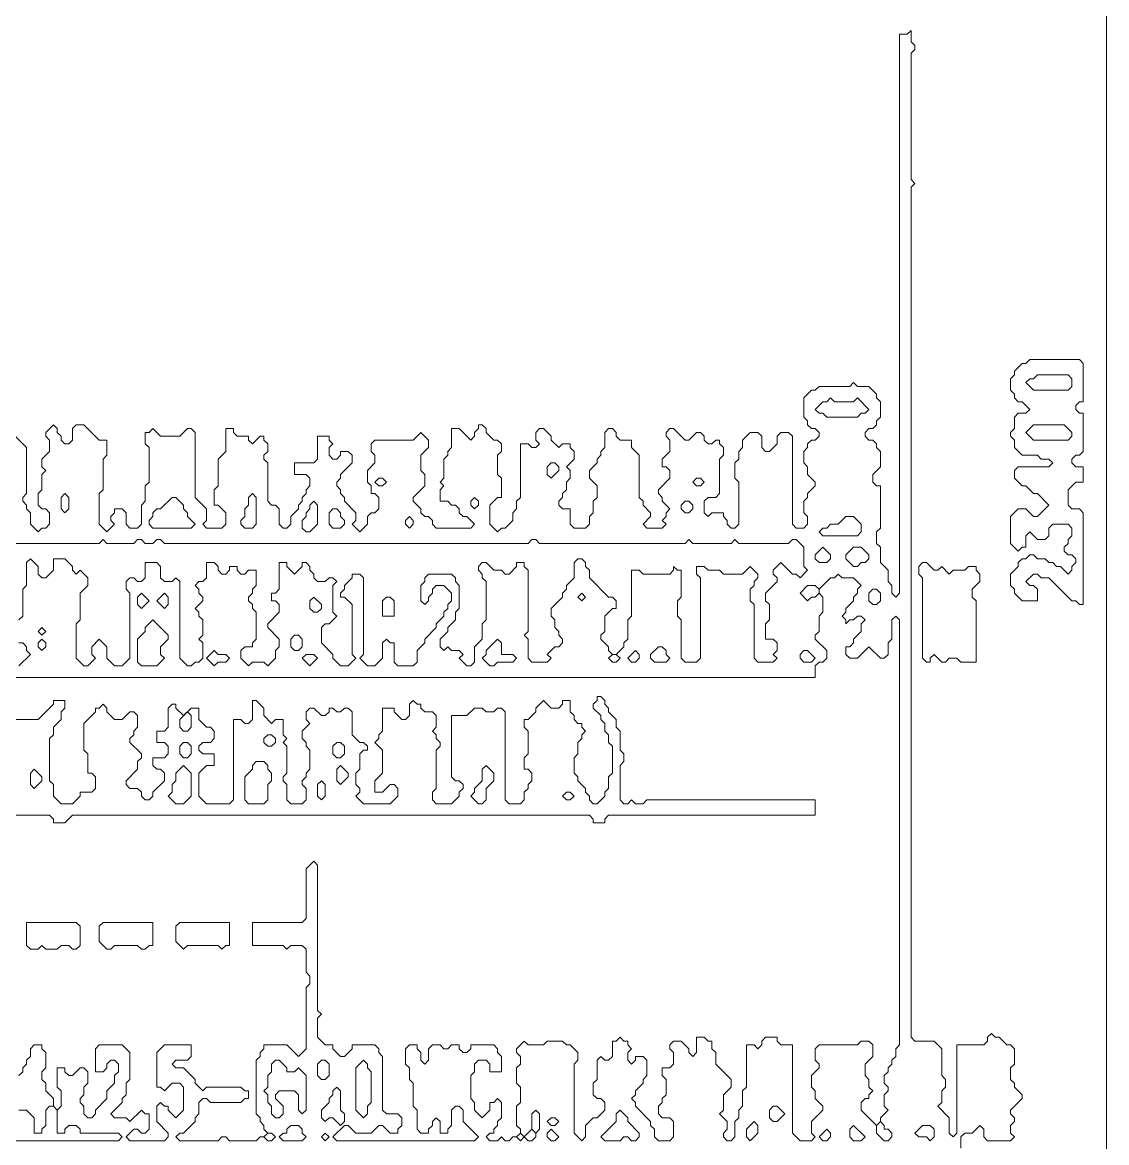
# Model space of a CAD drawing. Header units: millimetres. Extents: x 4 to 412, y 4 to 290.
# Drawn here: x 327.87 to 352.67, y 150.58 to 176.21 of the extents above; entities that cross this region are included whole.
import ezdxf

# ---------------------------------------------------------------- set-up
doc = ezdxf.new("R2010")
doc.units = ezdxf.units.MM
for name, color, linetype, lineweight in [('TRACE_CURVE', 6, 'Continuous', 0), ('TRACE_STRAIGHT', 5, 'Continuous', 0), ('TRACE_TEXT_SYMBOL', 6, 'Continuous', 0)]:
    doc.layers.add(name, color=color, linetype=linetype, lineweight=lineweight)

msp = doc.modelspace()

# ---------------------------------------------------------------- linework, layer by layer
at = {"layer": 'TRACE_CURVE', "color": 6}
for points in [[(348.195, 176.024), (348.108, 175.937), (347.933, 175.937), (347.933, 163.151), (347.845, 163.063), (347.758, 163.151), (347.758, 163.326), (347.67, 163.414), (347.67, 163.676), (347.495, 163.852), (347.495, 164.202), (347.407, 164.289), (347.407, 164.552), (347.495, 164.64), (347.495, 165.603), (347.407, 165.603), (347.32, 165.691), (347.32, 165.866), (347.495, 166.041), (347.495, 166.391), (347.407, 166.479), (347.407, 166.566), (347.32, 166.654), (347.232, 166.654), (347.145, 166.742), (347.145, 166.829), (347.232, 166.917), (347.32, 166.917), (347.407, 167.004), (347.407, 167.092), (347.495, 167.179), (347.495, 167.53), (347.407, 167.617), (347.407, 167.705), (347.232, 167.88), (346.969, 167.88), (346.882, 167.968), (346.794, 167.88), (346.094, 167.88), (346.006, 167.792), (345.919, 167.792), (345.743, 167.617), (345.743, 167.179), (345.831, 167.092), (345.831, 167.004), (345.919, 166.917), (346.006, 166.917), (346.094, 166.829), (346.094, 166.742), (346.006, 166.654), (345.919, 166.654), (345.831, 166.566), (345.831, 166.479), (345.743, 166.391), (345.743, 166.128), (345.831, 166.041), (345.831, 165.866), (346.006, 165.691), (346.006, 165.603), (345.831, 165.428), (345.831, 165.34), (345.743, 165.253), (345.743, 164.99), (345.831, 164.902)], [(350.122, 152.992), (350.035, 153.08), (349.947, 152.992), (349.947, 152.905), (349.859, 152.817), (349.246, 152.817), (349.246, 150.803), (349.159, 150.715), (349.071, 150.803), (349.071, 151.153), (348.809, 151.416), (348.896, 151.504), (348.896, 151.766), (348.984, 151.854), (348.984, 152.029), (348.896, 152.117), (348.896, 152.73), (348.721, 152.905), (348.283, 152.905), (348.195, 152.992), (348.195, 172.434), (348.283, 172.521), (348.195, 172.609), (348.195, 175.499), (348.283, 175.587), (348.283, 175.674), (348.195, 175.762), (348.195, 176.024)], [(329.63, 165.428), (329.717, 165.515), (329.717, 166.216), (329.805, 166.304), (329.805, 166.654), (329.63, 166.654), (329.279, 167.004), (329.104, 167.004), (329.017, 166.917), (329.017, 166.654), (328.929, 166.566), (328.842, 166.566), (328.754, 166.654), (328.754, 166.742), (328.666, 166.829), (328.666, 166.917), (328.579, 167.004), (328.404, 166.829), (328.404, 166.742), (328.491, 166.654), (328.491, 166.391), (328.316, 166.216), (328.316, 166.041), (328.404, 165.953), (328.316, 165.866), (328.316, 165.515), (328.229, 165.428), (328.229, 165.165), (328.316, 165.078), (328.404, 165.078), (328.491, 164.99), (328.491, 164.727), (328.404, 164.64), (328.316, 164.64), (328.229, 164.552), (328.053, 164.727), (328.053, 164.99), (327.966, 165.078), (327.966, 165.165), (327.878, 165.253), (327.878, 165.34), (327.966, 165.428), (327.966, 166.479), (327.703, 166.742)], [(333.921, 164.64), (333.833, 164.64), (333.746, 164.727), (333.746, 165.078), (333.658, 165.165), (333.571, 165.165), (333.483, 165.253), (333.483, 166.128), (333.395, 166.216), (333.395, 166.304), (333.483, 166.391), (333.483, 166.566), (333.395, 166.654), (333.395, 166.742), (333.308, 166.742), (333.133, 166.566), (333.045, 166.654), (333.045, 166.742), (332.782, 166.742), (332.695, 166.829), (332.695, 166.917), (332.52, 166.917), (332.52, 166.391), (332.345, 166.216), (332.345, 165.603), (332.257, 165.515), (332.257, 165.165), (332.345, 165.165), (332.52, 164.99), (332.52, 164.727), (332.432, 164.64), (332.082, 164.64), (331.994, 164.727), (332.082, 164.815), (332.082, 165.078), (331.819, 165.34), (331.819, 166.829), (331.732, 166.917), (331.644, 166.917), (331.469, 166.742), (331.031, 166.742), (330.856, 166.917), (330.768, 166.829), (330.681, 166.829), (330.681, 166.566), (330.768, 166.479), (330.768, 165.691), (330.681, 165.603), (330.681, 165.253), (330.593, 165.165), (330.593, 164.727), (330.505, 164.64), (330.33, 164.64), (330.243, 164.727), (330.243, 164.99), (330.155, 165.078), (329.98, 165.078), (329.98, 164.99), (329.892, 164.902), (329.892, 164.815), (329.98, 164.727), (329.805, 164.552), (329.63, 164.727), (329.63, 165.428)], [(337.074, 165.866), (336.986, 165.953), (336.986, 166.304), (337.161, 166.479), (337.161, 166.654), (336.986, 166.829), (336.811, 166.654), (335.935, 166.654), (335.848, 166.566), (335.848, 166.391), (335.935, 166.304), (335.935, 166.128), (335.76, 165.953), (335.76, 165.691), (335.848, 165.603), (335.848, 165.428), (335.935, 165.428), (336.023, 165.34), (336.023, 165.078), (335.935, 164.99), (335.848, 164.99), (335.76, 164.902), (335.76, 164.727), (335.585, 164.552), (335.41, 164.727), (335.497, 164.815), (335.497, 164.99), (335.234, 165.253), (335.234, 165.34), (335.147, 165.428), (335.147, 165.515), (335.059, 165.603), (335.059, 165.691), (335.147, 165.778), (335.147, 165.866), (335.41, 166.128), (335.41, 166.304), (335.322, 166.391), (335.147, 166.391), (335.147, 166.304), (335.059, 166.216), (334.972, 166.216), (334.884, 166.304), (334.884, 166.479), (334.972, 166.566), (334.884, 166.654), (334.884, 166.742), (334.621, 166.742), (334.621, 166.216), (334.534, 166.128), (334.096, 166.128), (334.096, 165.866), (334.359, 165.866), (334.446, 165.778), (334.446, 165.603), (334.359, 165.515), (334.359, 165.428), (334.271, 165.34), (334.271, 165.253), (334.184, 165.165), (334.184, 165.078), (334.008, 164.902), (334.008, 164.727), (333.921, 164.64)], [(339.613, 166.654), (339.701, 166.566), (339.613, 166.479), (339.526, 166.479), (339.438, 166.566), (339.263, 166.566), (339.263, 165.34), (339.175, 165.253), (339.175, 165.078), (339.088, 164.99), (339.088, 164.815), (338.913, 164.64), (338.825, 164.64), (338.737, 164.552), (338.562, 164.727), (338.562, 165.165), (338.737, 165.34), (338.825, 165.34), (338.825, 165.778), (338.737, 165.866), (338.737, 166.304), (338.825, 166.391), (338.825, 166.566), (338.737, 166.654), (338.65, 166.654), (338.475, 166.829), (338.475, 166.917), (338.387, 167.004), (338.3, 167.004), (338.3, 166.917), (338.212, 166.829), (338.212, 166.742), (338.124, 166.654), (337.862, 166.917), (337.687, 166.917), (337.687, 166.479), (337.599, 166.391), (337.599, 166.304), (337.511, 166.216), (337.511, 165.778), (337.424, 165.691), (337.511, 165.603), (337.424, 165.515), (337.424, 165.253), (337.599, 165.253), (337.687, 165.165), (337.774, 165.165), (337.862, 165.078), (337.862, 164.99), (337.949, 164.902), (338.037, 164.902), (338.212, 164.727), (338.124, 164.64), (337.336, 164.64), (337.249, 164.727), (337.249, 164.815), (337.161, 164.902), (337.074, 164.902), (336.986, 164.99), (336.986, 165.078), (336.811, 165.253), (336.811, 165.34), (337.074, 165.603), (337.074, 165.866)], [(342.416, 165.428), (342.503, 165.34), (342.503, 165.253), (342.678, 165.078), (342.591, 164.99), (342.591, 164.902), (342.503, 164.815), (342.591, 164.727), (342.503, 164.64), (342.153, 164.64), (342.065, 164.727), (342.24, 164.902), (342.24, 164.99), (342.065, 165.165), (342.065, 165.253), (341.978, 165.34), (341.978, 166.304), (341.803, 166.479), (341.803, 166.654), (341.54, 166.654), (341.452, 166.742), (341.452, 166.829), (341.365, 166.917), (341.277, 166.917), (341.19, 166.829), (341.19, 166.479), (341.102, 166.391), (341.102, 166.304), (341.014, 166.216), (341.014, 166.128), (340.839, 165.953), (340.839, 165.778), (341.014, 165.603), (341.014, 165.34), (340.927, 165.253), (340.927, 164.99), (340.839, 164.902), (340.839, 164.727), (340.752, 164.64), (340.489, 164.64), (340.401, 164.727), (340.401, 165.078), (340.226, 165.078), (340.139, 165.165), (340.139, 165.253), (340.226, 165.34), (340.226, 165.428), (340.314, 165.515), (340.314, 165.691), (340.401, 165.778), (340.401, 165.953), (340.314, 166.041), (340.489, 166.216), (340.489, 166.391), (340.401, 166.479), (340.401, 166.566), (340.226, 166.566), (340.139, 166.479), (339.964, 166.654), (339.964, 166.742), (339.788, 166.917), (339.701, 166.917), (339.613, 166.829), (339.613, 166.654)], [(345.831, 164.902), (345.831, 164.727), (345.743, 164.64), (345.568, 164.64), (345.481, 164.727), (345.481, 166.742), (345.393, 166.829), (345.218, 166.829), (345.13, 166.742), (345.13, 166.566), (344.955, 166.391), (344.868, 166.391), (344.78, 166.479), (344.78, 166.742), (344.693, 166.829), (344.517, 166.829), (344.342, 166.654), (344.342, 166.479), (344.255, 166.391), (344.255, 166.216), (344.167, 166.128), (344.167, 165.778), (344.255, 165.691), (344.255, 164.727), (344.167, 164.64), (344.079, 164.64), (343.992, 164.727), (343.992, 164.815), (343.904, 164.902), (343.904, 164.99), (343.642, 164.99), (343.554, 164.902), (343.466, 164.99), (343.466, 165.253), (343.554, 165.34), (343.729, 165.34), (343.817, 165.428), (343.817, 166.216), (343.904, 166.304), (343.904, 166.479), (343.817, 166.566), (343.817, 166.654), (343.729, 166.654), (343.642, 166.566), (343.554, 166.566), (343.466, 166.654), (343.466, 166.742), (343.379, 166.829), (343.291, 166.829), (343.116, 166.654), (343.029, 166.654), (342.766, 166.917), (342.678, 166.917), (342.591, 166.829), (342.591, 166.742), (342.678, 166.654), (342.678, 166.391), (342.503, 166.216), (342.503, 166.041), (342.591, 166.041), (342.678, 165.953), (342.678, 165.778), (342.416, 165.515), (342.416, 165.428)], [(321.573, 164.289), (329.63, 164.289), (329.717, 164.377), (329.805, 164.289), (330.418, 164.289), (330.505, 164.377), (330.593, 164.377), (330.681, 164.289), (330.856, 164.289), (330.943, 164.377), (331.031, 164.377), (331.118, 164.289), (339.438, 164.289), (339.526, 164.377), (339.613, 164.377), (339.701, 164.289), (343.029, 164.289), (343.116, 164.377), (343.204, 164.289), (344.079, 164.289), (344.167, 164.377), (344.255, 164.289), (345.393, 164.289), (345.481, 164.377), (345.568, 164.377), (345.743, 164.202), (345.743, 163.764), (345.831, 163.676), (345.656, 163.501), (345.568, 163.589), (345.481, 163.589), (345.218, 163.852), (345.043, 163.676), (345.043, 163.589), (345.13, 163.501), (345.13, 163.414), (344.868, 163.151), (344.868, 162.976), (344.955, 162.888), (344.955, 162.538), (344.868, 162.45), (344.868, 162.1), (345.043, 162.1), (345.13, 162.012), (345.13, 161.837), (345.043, 161.75), (345.13, 161.662), (345.043, 161.575), (344.693, 161.575), (344.605, 161.662), (344.605, 162.888), (344.517, 162.976), (344.517, 163.239), (344.605, 163.326), (344.605, 163.414), (344.693, 163.501), (344.693, 163.589), (344.517, 163.764), (344.342, 163.589), (343.904, 163.589), (343.817, 163.676)], [(331.381, 163.501), (331.294, 163.414), (331.118, 163.414), (331.031, 163.501), (331.031, 163.764), (330.943, 163.852), (330.681, 163.852), (330.681, 163.501), (330.593, 163.414), (330.505, 163.414), (330.418, 163.501), (330.33, 163.501), (330.243, 163.414), (330.243, 163.239), (330.33, 163.151), (330.33, 161.662), (330.155, 161.487), (329.98, 161.487), (329.805, 161.662), (329.805, 161.925), (329.63, 162.1), (329.455, 161.925), (329.455, 161.75), (329.542, 161.662), (329.367, 161.487), (329.279, 161.487), (329.104, 161.662), (329.104, 162.45), (329.192, 162.538), (329.192, 163.151), (329.367, 163.326), (329.367, 163.501), (329.192, 163.676), (329.104, 163.589), (329.017, 163.676), (329.017, 163.764), (328.842, 163.939), (328.579, 163.939), (328.579, 163.676), (328.404, 163.501), (328.316, 163.501), (328.229, 163.589), (328.229, 163.764), (328.053, 163.939), (327.966, 163.852), (327.966, 163.326), (327.878, 163.239), (327.878, 162.626), (327.791, 162.538)], [(333.658, 162.976), (333.746, 162.888), (333.746, 162.713), (333.483, 162.45), (333.483, 162.363), (333.746, 162.1), (333.746, 161.925), (333.658, 161.837), (333.658, 161.662), (333.483, 161.487), (333.395, 161.575), (333.133, 161.575), (333.045, 161.487), (332.87, 161.662), (332.87, 161.837), (332.958, 161.925), (333.133, 161.925), (333.133, 162.012), (333.22, 162.1), (333.22, 162.713), (333.133, 162.801), (333.133, 162.888), (333.045, 162.976), (333.045, 163.063), (333.133, 163.151), (333.133, 163.239), (333.22, 163.326), (333.22, 163.676), (333.045, 163.676), (332.958, 163.589), (332.87, 163.589), (332.782, 163.676), (332.782, 163.764), (332.607, 163.764), (332.607, 163.676), (332.52, 163.589), (332.432, 163.589), (332.345, 163.676), (332.345, 163.764), (332.257, 163.852), (332.082, 163.852), (332.082, 163.501), (331.994, 163.414), (331.907, 163.414), (331.819, 163.326), (331.907, 163.239), (331.907, 163.151), (331.994, 163.063), (331.994, 162.976), (331.819, 162.801), (331.907, 162.713), (331.907, 162.626), (331.994, 162.538), (331.994, 162.188), (331.907, 162.1), (331.994, 162.012), (331.994, 161.662), (331.907, 161.575), (331.819, 161.575), (331.732, 161.487), (331.644, 161.487), (331.469, 161.662), (331.469, 163.414), (331.381, 163.501)], [(337.511, 162.713), (337.511, 162.626), (337.336, 162.45), (337.336, 162.363), (337.074, 162.1), (337.074, 162.012), (336.898, 161.837), (336.898, 161.575), (336.811, 161.487), (336.461, 161.487), (336.373, 161.575), (336.373, 162.012), (336.285, 162.012), (336.198, 162.1), (336.11, 162.012), (336.11, 161.662), (335.935, 161.487), (335.76, 161.487), (335.585, 161.662), (335.672, 161.75), (335.672, 163.501), (335.585, 163.589), (335.41, 163.589), (335.41, 163.501), (335.234, 163.326), (335.234, 163.239), (335.147, 163.151), (335.147, 163.063), (335.234, 163.063), (335.41, 162.888), (335.41, 161.75), (335.497, 161.662), (335.322, 161.487), (335.147, 161.487), (334.972, 161.662), (334.972, 161.75), (334.709, 162.012), (334.709, 162.363), (334.797, 162.45), (334.884, 162.45), (335.059, 162.626), (334.972, 162.713), (334.972, 163.326), (335.059, 163.414), (334.972, 163.501), (334.884, 163.501), (334.797, 163.414), (334.621, 163.414), (334.534, 163.501), (334.534, 163.589), (334.446, 163.676), (334.446, 163.764), (334.359, 163.852), (334.271, 163.852), (334.271, 163.764), (334.096, 163.589), (333.921, 163.764), (333.921, 163.852), (333.746, 163.852), (333.746, 163.239), (333.658, 163.151), (333.571, 163.151), (333.571, 162.976), (333.658, 162.976)], [(339.964, 161.662), (339.876, 161.575), (339.526, 161.575), (339.438, 161.662), (339.438, 162.1), (339.35, 162.188), (339.438, 162.275), (339.438, 163.676), (339.35, 163.764), (339.35, 163.852), (339.175, 163.852), (339.175, 163.764), (339, 163.589), (338.913, 163.589), (338.825, 163.676), (338.65, 163.676), (338.475, 163.852), (338.387, 163.852), (338.3, 163.764), (338.3, 163.676), (338.387, 163.589), (338.387, 163.501), (338.475, 163.414), (338.475, 162.538), (338.387, 162.45), (338.387, 162.1), (338.212, 161.925), (338.212, 161.575), (338.124, 161.487), (338.037, 161.487), (337.862, 161.662), (337.949, 161.75), (337.862, 161.837), (337.687, 161.837), (337.599, 161.925), (337.511, 161.837), (337.424, 161.925), (337.424, 162.1), (337.599, 162.275), (337.599, 162.363), (337.774, 162.538), (337.774, 162.713), (337.862, 162.801), (337.862, 163.326), (337.774, 163.414), (337.774, 163.501), (337.687, 163.589), (337.161, 163.589), (337.074, 163.501), (337.074, 163.414), (336.986, 163.326), (336.986, 162.976), (337.074, 162.888), (337.161, 162.976), (337.161, 163.063), (337.249, 163.151), (337.249, 163.239), (337.336, 163.326), (337.511, 163.326), (337.687, 163.151), (337.687, 162.976), (337.599, 162.888), (337.599, 162.801), (337.511, 162.713)], [(343.817, 163.676), (343.554, 163.676), (343.466, 163.764), (343.291, 163.764), (343.291, 163.589), (343.379, 163.501), (343.379, 161.662), (343.291, 161.575), (343.029, 161.575), (342.941, 161.662), (342.941, 162.538), (342.853, 162.626), (342.853, 162.976), (342.941, 163.063), (342.941, 163.676), (342.853, 163.676), (342.766, 163.764), (342.766, 163.676), (342.678, 163.589), (342.065, 163.589), (341.978, 163.676), (341.803, 163.676), (341.803, 162.626), (341.715, 162.538), (341.715, 162.1), (341.627, 162.012), (341.627, 161.925), (341.452, 161.75), (341.365, 161.75), (341.277, 161.837), (341.277, 161.925), (341.102, 162.1), (341.102, 162.188), (341.19, 162.275), (341.19, 162.626), (341.365, 162.801), (341.452, 162.801), (341.452, 162.976), (341.365, 163.063), (341.277, 163.063), (340.839, 163.501), (340.839, 163.676), (340.752, 163.764), (340.752, 163.852), (340.664, 163.939), (340.577, 163.939), (340.489, 163.852), (340.489, 163.501), (340.314, 163.326), (340.314, 163.239), (340.226, 163.151), (340.226, 163.063), (339.964, 162.801), (339.964, 162.626), (340.051, 162.538), (340.051, 162.363), (340.139, 162.275), (340.139, 162.188), (340.226, 162.1), (340.226, 162.012), (340.139, 161.925), (340.051, 161.925), (339.876, 161.75), (339.964, 161.662)], [(315.968, 161.224), (346.006, 161.224), (346.006, 161.487), (346.094, 161.575), (346.181, 161.575), (346.269, 161.662), (346.269, 161.837), (346.006, 162.1), (346.006, 162.188), (346.094, 162.275), (346.094, 162.626), (346.181, 162.713), (346.181, 163.063), (346.094, 163.151), (346.094, 163.239), (346.356, 163.501), (346.444, 163.501), (346.532, 163.589), (346.619, 163.501), (346.882, 163.501), (347.057, 163.326), (346.969, 163.239), (346.969, 163.151), (346.882, 163.063), (346.882, 162.976), (346.707, 162.801), (346.707, 162.713), (346.619, 162.626), (346.707, 162.538), (346.707, 162.45), (346.794, 162.538)], [(346.794, 162.538), (346.882, 162.538), (346.969, 162.626), (347.057, 162.626), (347.145, 162.538), (347.057, 162.45), (347.057, 162.275), (346.882, 162.1), (346.882, 162.012), (346.794, 161.925), (346.707, 161.925), (346.707, 161.75), (346.794, 161.662), (346.969, 161.662), (347.232, 161.925), (347.495, 161.662), (347.582, 161.662), (347.67, 161.75), (347.67, 162.012), (347.758, 162.1), (347.758, 162.538), (347.845, 162.626), (347.933, 162.538), (347.933, 152.817), (347.845, 152.73), (347.845, 152.554), (347.758, 152.467), (347.758, 152.379), (347.67, 152.292), (347.67, 152.204), (347.582, 152.117), (347.582, 151.941), (347.67, 151.854), (347.67, 151.766), (347.582, 151.679), (347.582, 151.416), (347.67, 151.328), (347.495, 151.153), (347.495, 151.066), (347.407, 150.978), (347.057, 151.328), (347.057, 151.504), (347.145, 151.591), (347.232, 151.591), (347.232, 151.679), (347.32, 151.766), (347.232, 151.854), (347.232, 152.029), (347.145, 152.117), (347.145, 152.379), (347.32, 152.554), (347.32, 152.817), (347.232, 152.905), (347.057, 152.905), (346.969, 152.817), (346.094, 152.817), (346.006, 152.73), (346.006, 152.467), (346.094, 152.379), (346.094, 152.292), (345.919, 152.117), (345.919, 151.854), (346.006, 151.766), (346.006, 151.591)], [(327.791, 162.012), (327.878, 162.012), (327.966, 161.925), (327.966, 161.837), (328.053, 161.75), (327.791, 161.487)], [(336.636, 152.73), (336.636, 152.379), (336.723, 152.292), (336.723, 152.029), (336.811, 151.941), (336.811, 151.416), (336.898, 151.328), (336.898, 150.891), (336.986, 150.803), (337.161, 150.803), (337.161, 150.891), (337.249, 150.978), (337.249, 151.066), (337.336, 151.153), (337.424, 151.066), (337.424, 150.803), (337.599, 150.803), (337.599, 150.891), (337.687, 150.978), (337.687, 151.328), (337.774, 151.416), (337.862, 151.416), (337.949, 151.328), (337.949, 151.066), (338.3, 150.715), (338.212, 150.628), (335.059, 150.628), (334.972, 150.715), (335.234, 150.978), (335.322, 150.978), (335.497, 150.803), (335.848, 150.803), (336.023, 150.978), (336.11, 150.978), (336.285, 150.803), (336.461, 150.803), (336.461, 150.891), (336.548, 150.978), (336.548, 151.153), (336.461, 151.241), (336.198, 151.241), (336.11, 151.328), (336.11, 152.554), (336.023, 152.642), (336.023, 152.73), (335.935, 152.817), (335.41, 152.817), (335.41, 152.73), (335.234, 152.554), (335.147, 152.554), (334.972, 152.73), (334.972, 152.817), (334.797, 152.817), (334.621, 152.992), (334.621, 153.43), (334.709, 153.518), (334.621, 153.605), (334.621, 156.933), (334.534, 157.021), (334.359, 156.846), (334.359, 155.707), (334.271, 155.62), (333.133, 155.62), (333.133, 155.094)], [(333.133, 155.094), (333.833, 155.094), (333.921, 155.007), (334.008, 155.094), (334.271, 155.094), (334.359, 155.007), (334.359, 154.481), (334.446, 154.394), (334.446, 154.218), (334.359, 154.131), (334.359, 152.73), (334.184, 152.554), (333.921, 152.817), (333.395, 152.817), (333.395, 152.73), (333.308, 152.642), (333.308, 152.554), (333.22, 152.467), (333.22, 151.241), (333.308, 151.153), (333.308, 151.066), (333.395, 150.978), (333.395, 150.891), (333.483, 150.803), (333.395, 150.715), (333.308, 150.715), (333.22, 150.628), (332.607, 150.628), (332.52, 150.715), (332.432, 150.715), (332.345, 150.628), (331.469, 150.628), (331.381, 150.715), (331.469, 150.803), (331.556, 150.803), (331.819, 151.066), (331.819, 151.153), (331.907, 151.241), (331.907, 151.504), (331.994, 151.591), (332.082, 151.591), (332.169, 151.504), (332.87, 151.504), (332.958, 151.591), (333.045, 151.591), (333.045, 151.766), (332.958, 151.766), (332.87, 151.854), (332.082, 151.854), (331.994, 151.766), (331.819, 151.941), (331.819, 152.029), (331.556, 152.292), (331.381, 152.292), (331.294, 152.379), (331.381, 152.467), (331.644, 152.467), (331.732, 152.554), (331.732, 152.817), (331.118, 152.817), (330.943, 152.642), (330.943, 151.854), (331.031, 151.854), (331.118, 151.766)], [(342.503, 151.153), (342.678, 151.153), (342.766, 151.066), (342.766, 150.715), (342.678, 150.628), (342.416, 150.628), (342.328, 150.715), (342.328, 150.891), (342.24, 150.978), (342.24, 151.066), (341.89, 151.416), (341.89, 151.504), (341.803, 151.591), (341.89, 151.679), (341.89, 151.766), (342.065, 151.941), (342.065, 152.029), (342.153, 152.117), (342.153, 152.467), (342.065, 152.554), (341.89, 152.554), (341.89, 152.467), (341.803, 152.379), (341.715, 152.467), (341.715, 152.642), (341.803, 152.73), (341.715, 152.817), (341.715, 152.905), (341.627, 152.905), (341.54, 152.992), (341.452, 152.905), (341.365, 152.905), (341.365, 152.554), (341.277, 152.467), (341.19, 152.467), (341.102, 152.554), (341.014, 152.467), (341.014, 152.029), (340.927, 151.941), (340.927, 151.679), (341.014, 151.591), (341.102, 151.591), (341.19, 151.504), (341.19, 151.328), (341.014, 151.153), (340.927, 151.153), (340.752, 150.978), (340.752, 150.715), (340.664, 150.628), (340.489, 150.803), (340.489, 152.379), (340.577, 152.467), (340.577, 152.642), (340.401, 152.817), (340.314, 152.817), (340.226, 152.905), (339.876, 152.905), (339.788, 152.817), (339.438, 152.817), (339.35, 152.905), (339.175, 152.73), (339.175, 152.642), (339.263, 152.554), (339.263, 152.379)], [(346.006, 151.591), (346.181, 151.416), (346.181, 151.328), (345.919, 151.066), (345.919, 150.803), (346.006, 150.715), (345.919, 150.628), (345.656, 150.628), (345.481, 150.803), (345.481, 152.817), (345.218, 152.817), (345.13, 152.905), (345.13, 152.992), (344.868, 152.992), (344.78, 152.905), (344.78, 152.817), (344.693, 152.73), (344.605, 152.817), (344.43, 152.817), (344.43, 151.854), (344.342, 151.766), (344.342, 151.416), (344.255, 151.328), (344.255, 151.153), (344.167, 151.066), (344.167, 150.715), (344.079, 150.628), (343.992, 150.628), (343.904, 150.715), (343.904, 150.803), (343.992, 150.891), (343.992, 151.066), (343.817, 151.241), (343.904, 151.328), (343.904, 151.679), (344.079, 151.854), (344.079, 152.029), (343.729, 152.379), (343.729, 152.642), (343.642, 152.73), (343.642, 152.905), (343.554, 152.905), (343.466, 152.992), (343.291, 152.992), (343.291, 152.642), (343.204, 152.554), (343.116, 152.642), (343.116, 152.73), (342.941, 152.905), (342.766, 152.905), (342.678, 152.817), (342.678, 152.73), (342.766, 152.642), (342.766, 152.379), (342.678, 152.292), (342.503, 152.292), (342.503, 152.117), (342.591, 152.029), (342.591, 151.679), (342.503, 151.591), (342.503, 151.504), (342.416, 151.416), (342.416, 151.241), (342.503, 151.153)], [(349.334, 150.453), (349.334, 150.715), (349.422, 150.803), (349.597, 150.803), (349.772, 150.978), (349.859, 150.891), (349.859, 150.715), (349.947, 150.628), (350.472, 150.628), (350.56, 150.715), (350.472, 150.803), (350.472, 150.978), (350.56, 151.066), (350.56, 151.153), (350.472, 151.241), (350.472, 151.328), (350.735, 151.591), (350.735, 151.679), (350.56, 151.854), (350.56, 151.941), (350.472, 152.029), (350.472, 152.292), (350.56, 152.379), (350.56, 152.73), (350.472, 152.817), (350.385, 152.817), (350.21, 152.992), (350.122, 152.992)], [(329.192, 152.292), (329.017, 152.117), (328.929, 152.117), (328.842, 152.204), (328.842, 152.292), (328.666, 152.292), (328.666, 151.854), (328.754, 151.766), (328.754, 151.416), (328.666, 151.328), (328.579, 151.416), (328.579, 151.591), (328.404, 151.766), (328.404, 151.941), (328.316, 152.029), (328.316, 152.204), (328.404, 152.292), (328.404, 152.642), (328.316, 152.73), (328.316, 152.817), (328.141, 152.817), (328.053, 152.73), (328.053, 152.554), (327.966, 152.467), (327.966, 152.379), (327.878, 152.292), (327.878, 152.204), (327.791, 152.117)], [(331.118, 151.766), (331.294, 151.941), (331.469, 151.941), (331.556, 151.854), (331.556, 151.328), (331.381, 151.153), (331.206, 151.328), (331.206, 151.416), (331.118, 151.416), (331.031, 151.504), (330.943, 151.416), (330.943, 151.066), (331.206, 150.803), (331.206, 150.715), (331.118, 150.628), (330.33, 150.628), (330.243, 150.715), (330.418, 150.891), (330.505, 150.891), (330.593, 150.803), (330.681, 150.803), (330.768, 150.891), (330.768, 151.241), (330.681, 151.241), (330.593, 151.328), (330.33, 151.066), (330.243, 151.153), (329.98, 151.153), (329.892, 151.241), (330.155, 151.504), (330.155, 151.591), (330.243, 151.679), (330.243, 151.941), (330.33, 152.029), (330.33, 152.642), (330.155, 152.817), (329.63, 152.817), (329.542, 152.73), (329.542, 152.204), (329.717, 152.204), (329.805, 152.292), (329.805, 152.379), (329.892, 152.467), (329.98, 152.467), (330.068, 152.379), (330.068, 152.204), (329.98, 152.117), (329.98, 151.941), (329.805, 151.766), (329.805, 151.591), (329.542, 151.328), (329.542, 151.241), (329.455, 151.153), (329.367, 151.153), (329.279, 151.241), (329.279, 151.416), (329.192, 151.504), (329.192, 151.591), (329.279, 151.679), (329.279, 151.854), (329.367, 151.941), (329.367, 152.204), (329.279, 152.292), (329.192, 152.292)], [(339.263, 152.379), (339.175, 152.292), (339.175, 151.941), (339.263, 151.854), (339.263, 151.504), (339.175, 151.416), (339.175, 150.978), (339.263, 150.891), (339.263, 150.803), (339.175, 150.715), (339.088, 150.715), (339, 150.628), (338.913, 150.628), (338.825, 150.715), (338.737, 150.628), (338.562, 150.628), (338.475, 150.715), (338.562, 150.803), (338.65, 150.803), (338.65, 150.891), (338.737, 150.978), (338.737, 151.066), (338.825, 151.153), (338.825, 151.504), (338.737, 151.591), (338.65, 151.504), (338.562, 151.504), (338.562, 151.328), (338.387, 151.153), (338.212, 151.328), (338.212, 151.504), (338.124, 151.591), (338.124, 152.117), (338.212, 152.204), (338.212, 152.379), (338.3, 152.467), (338.475, 152.467), (338.562, 152.379), (338.562, 152.204), (338.825, 152.204), (338.825, 152.554), (338.737, 152.642), (338.737, 152.73), (338.65, 152.817), (338.124, 152.817), (338.124, 152.73), (338.037, 152.642), (337.949, 152.642), (337.862, 152.73), (337.862, 152.817), (337.687, 152.817), (337.599, 152.73), (337.511, 152.73), (337.424, 152.817), (337.249, 152.817), (337.161, 152.73), (337.161, 152.467), (337.074, 152.379), (336.986, 152.467), (336.986, 152.642), (336.898, 152.73), (336.898, 152.817), (336.723, 152.817), (336.636, 152.73)], [(327.791, 151.328), (327.966, 151.328), (328.141, 151.153), (328.141, 150.803), (328.316, 150.803), (328.316, 150.891), (328.404, 150.978), (328.404, 151.328), (328.491, 151.416), (328.579, 151.416), (328.666, 151.328), (328.666, 150.803), (328.842, 150.803), (328.842, 150.891), (328.929, 150.978), (329.104, 150.978), (329.192, 150.891), (329.192, 150.803), (330.068, 150.803), (330.155, 150.715), (330.068, 150.628), (318.42, 150.628)]]:
    msp.add_lwpolyline(points, dxfattribs=at)
for points in [[(346.269, 167.53), (346.356, 167.617), (346.444, 167.53), (346.882, 167.53), (346.969, 167.617), (347.232, 167.355), (347.145, 167.267), (347.057, 167.267), (346.969, 167.179), (346.269, 167.179), (346.181, 167.267), (346.094, 167.267), (346.006, 167.355), (346.181, 167.53)], [(339.876, 166.041), (339.964, 166.128), (340.051, 166.128), (340.139, 166.041), (340.139, 165.953), (339.964, 165.778), (339.876, 165.866)], [(335.935, 165.691), (336.023, 165.778), (336.11, 165.778), (336.198, 165.691), (336.11, 165.603), (336.023, 165.603)], [(343.204, 165.691), (343.291, 165.778), (343.379, 165.778), (343.466, 165.691), (343.379, 165.603), (343.291, 165.603)], [(328.754, 165.34), (328.842, 165.428), (328.929, 165.34), (328.929, 165.078), (328.842, 164.99), (328.754, 165.078)], [(331.294, 165.34), (331.381, 165.34), (331.556, 165.165), (331.556, 165.078), (331.644, 164.99), (331.644, 164.902), (331.819, 164.727), (331.732, 164.64), (330.856, 164.64), (330.768, 164.727), (330.768, 164.815), (330.856, 164.902), (330.856, 164.99), (330.943, 165.078), (331.031, 165.078)], [(333.045, 165.34), (333.133, 165.428), (333.22, 165.34), (333.22, 164.727), (333.133, 164.64), (332.958, 164.64), (332.87, 164.727), (332.87, 164.815), (332.958, 164.902), (332.958, 165.078), (333.045, 165.165)], [(338.124, 165.253), (338.212, 165.34), (338.3, 165.253), (338.3, 165.165), (338.212, 165.078), (338.124, 165.165)], [(334.446, 165.165), (334.534, 165.253), (334.621, 165.165), (334.621, 164.727), (334.446, 164.552), (334.359, 164.552), (334.271, 164.64), (334.271, 164.815), (334.359, 164.902), (334.359, 164.99), (334.446, 165.078)], [(334.884, 164.99), (334.972, 165.078), (335.059, 165.078), (335.147, 164.99), (335.147, 164.902), (335.234, 164.815), (335.234, 164.727), (335.147, 164.64), (334.972, 164.64), (334.884, 164.727)], [(342.941, 165.165), (343.029, 165.253), (343.116, 165.253), (343.204, 165.165), (343.204, 165.078), (343.116, 164.99), (343.029, 164.99), (342.941, 165.078)], [(336.636, 164.815), (336.723, 164.902), (336.811, 164.815), (336.811, 164.727), (336.723, 164.64), (336.636, 164.727)], [(346.707, 164.902), (346.882, 164.902), (347.057, 164.727), (347.057, 164.552), (346.969, 164.465), (346.181, 164.465), (346.094, 164.552), (346.181, 164.64), (346.269, 164.64), (346.356, 164.727), (346.532, 164.727)], [(346.181, 164.202), (346.356, 164.027), (346.356, 163.939), (346.269, 163.852), (346.094, 163.852), (346.006, 163.939), (346.006, 164.027)], [(346.882, 164.202), (347.057, 164.202), (347.232, 164.027), (347.232, 163.939), (347.145, 163.852), (347.057, 163.852), (346.969, 163.764), (346.882, 163.764), (346.707, 163.939), (346.707, 164.027)], [(345.831, 163.326), (346.006, 163.326), (346.094, 163.239), (346.094, 163.151), (346.006, 163.063), (345.919, 163.063), (345.831, 162.976), (345.656, 163.151)], [(347.232, 163.151), (347.32, 163.239), (347.407, 163.239), (347.495, 163.151), (347.495, 162.976), (347.407, 162.888), (347.32, 162.888), (347.232, 162.976)], [(330.505, 163.063), (330.593, 163.151), (330.768, 162.976), (330.593, 162.801), (330.505, 162.888)], [(331.118, 163.151), (331.206, 163.063), (331.206, 162.888), (331.118, 162.801), (330.943, 162.976)], [(334.446, 162.976), (334.534, 163.063), (334.709, 162.888), (334.709, 162.801), (334.621, 162.713), (334.534, 162.713), (334.446, 162.801)], [(340.577, 163.063), (340.664, 163.151), (340.752, 163.063), (340.664, 162.976)], [(330.856, 162.538), (331.206, 162.188), (331.206, 162.1), (331.031, 161.925), (331.031, 161.75), (331.118, 161.662), (330.943, 161.487), (330.593, 161.487), (330.505, 161.575), (330.505, 162.1), (330.681, 162.275), (330.681, 162.363)], [(328.229, 162.275), (328.316, 162.363), (328.404, 162.275), (328.316, 162.188)], [(334.008, 162.1), (334.096, 162.188), (334.184, 162.188), (334.271, 162.1), (334.271, 161.925), (334.184, 161.837), (334.096, 161.837), (334.008, 161.925)], [(328.229, 162.012), (328.316, 162.1), (328.404, 162.012), (328.404, 161.925), (328.316, 161.837), (328.229, 161.925)], [(338.737, 162.1), (338.825, 162.012), (338.825, 161.75), (339.088, 161.75), (339.175, 161.662), (339.088, 161.575), (338.737, 161.575), (338.65, 161.487), (338.562, 161.487), (338.387, 161.662), (338.475, 161.75), (338.475, 161.837)], [(332.257, 161.837), (332.345, 161.75), (332.52, 161.75), (332.607, 161.662), (332.52, 161.575), (332.345, 161.575), (332.257, 161.487), (332.082, 161.662)], [(334.271, 161.662), (334.359, 161.75), (334.534, 161.75), (334.621, 161.662), (334.446, 161.487)], [(341.277, 161.662), (341.365, 161.75), (341.452, 161.75), (341.54, 161.662), (341.452, 161.575), (341.365, 161.575)], [(341.89, 161.837), (341.978, 161.75), (341.978, 161.662), (341.89, 161.575), (341.803, 161.575), (341.715, 161.662)], [(342.416, 161.925), (342.503, 161.925), (342.591, 161.837), (342.591, 161.75), (342.678, 161.662), (342.591, 161.575), (342.328, 161.575), (342.24, 161.662), (342.24, 161.75)], [(345.656, 161.75), (345.743, 161.837), (345.831, 161.837), (346.006, 161.662), (345.919, 161.575), (345.743, 161.575), (345.656, 161.662)], [(333.571, 152.379), (333.658, 152.467), (333.746, 152.467), (333.921, 152.292), (333.921, 152.204), (334.096, 152.204), (334.184, 152.292), (334.359, 152.117), (334.359, 151.328), (334.271, 151.241), (334.184, 151.328), (334.184, 151.679), (334.096, 151.766), (333.746, 151.766), (333.658, 151.679), (333.658, 151.591), (333.833, 151.416), (333.833, 151.241), (333.746, 151.153), (333.658, 151.153), (333.571, 151.241), (333.571, 151.416), (333.483, 151.504), (333.483, 151.679), (333.395, 151.766), (333.483, 151.854), (333.483, 152.117), (333.571, 152.204)], [(334.621, 152.379), (334.709, 152.467), (334.797, 152.467), (334.884, 152.379), (334.884, 152.117), (334.797, 152.029), (334.709, 152.029), (334.621, 152.117)], [(335.672, 152.467), (335.76, 152.379), (335.76, 152.292), (335.848, 152.204), (335.848, 151.504), (335.76, 151.416), (335.76, 151.241), (335.672, 151.153), (335.497, 151.328), (335.497, 152.292)], [(334.972, 151.766), (335.059, 151.854), (335.147, 151.766), (335.147, 151.328), (335.234, 151.241), (335.234, 151.066), (335.147, 150.978), (334.972, 151.153), (334.884, 151.153), (334.797, 151.066), (334.709, 151.153), (334.709, 151.328), (334.884, 151.504), (334.884, 151.591), (334.972, 151.679)], [(339.526, 151.241), (339.613, 151.328), (339.701, 151.241), (339.701, 150.891), (339.613, 150.803), (339.526, 150.891)], [(341.452, 151.241), (341.54, 151.328), (341.715, 151.153), (341.715, 151.066), (341.978, 150.803), (341.978, 150.715), (341.89, 150.628), (341.803, 150.628), (341.715, 150.715), (341.627, 150.715), (341.54, 150.628), (341.19, 150.628), (341.102, 150.715), (341.452, 151.066)], [(344.955, 151.328), (345.043, 151.416), (345.13, 151.416), (345.306, 151.241), (345.13, 151.066), (345.043, 151.066), (344.955, 151.153)], [(333.921, 150.891), (334.008, 150.978), (334.184, 150.978), (334.271, 150.891), (334.271, 150.803), (334.359, 150.715), (334.271, 150.628), (333.833, 150.628), (333.746, 150.715), (333.833, 150.803), (333.921, 150.803)], [(339.876, 151.066), (339.964, 151.153), (340.051, 151.153), (340.139, 151.066), (340.051, 150.978), (339.964, 150.978)], [(344.605, 151.066), (344.693, 150.978), (344.693, 150.803), (344.517, 150.628), (344.43, 150.715), (344.43, 150.891)], [(346.794, 150.891), (346.882, 150.978), (347.145, 150.715), (347.057, 150.628), (346.882, 150.628), (346.794, 150.715)], [(347.407, 150.978), (347.495, 151.066), (347.582, 150.978), (347.582, 150.891), (347.67, 150.891), (347.758, 150.803), (347.758, 150.715), (347.67, 150.628), (347.582, 150.628), (347.407, 150.803)], [(348.458, 150.978), (348.633, 150.978), (348.721, 150.891), (348.721, 150.715), (348.633, 150.628), (348.546, 150.715), (348.371, 150.715), (348.283, 150.803)], [(333.395, 150.715), (333.483, 150.803), (333.571, 150.803), (333.658, 150.715), (333.571, 150.628), (333.483, 150.628)], [(334.709, 150.715), (334.797, 150.803), (334.884, 150.715), (334.797, 150.628)], [(339.175, 150.715), (339.263, 150.803), (339.35, 150.715), (339.263, 150.628)], [(339.526, 150.891), (339.613, 150.803), (339.613, 150.715), (339.526, 150.628), (339.438, 150.628), (339.35, 150.715)], [(339.876, 150.803), (339.964, 150.891), (340.139, 150.715), (340.051, 150.628), (339.964, 150.628), (339.876, 150.715)], [(346.269, 150.891), (346.356, 150.803), (346.356, 150.715), (346.269, 150.628), (346.181, 150.628), (346.094, 150.715)]]:
    msp.add_lwpolyline(points, close=True, dxfattribs=at)
at = {"layer": 'TRACE_STRAIGHT', "color": 5}
msp.add_line((352.668, 208.165), (352.668, 108.067), dxfattribs=at)
at = {"layer": 'TRACE_TEXT_SYMBOL', "color": 6}
for points in [[(350.91, 168.493), (350.823, 168.405), (350.735, 168.405), (350.56, 168.23), (350.56, 168.143), (350.472, 168.055), (350.472, 167.792), (350.56, 167.705), (350.56, 167.617), (350.648, 167.53), (350.735, 167.53), (350.91, 167.355), (350.823, 167.267), (350.648, 167.267), (350.56, 167.179), (350.56, 166.917), (350.472, 166.829), (350.472, 166.742), (350.56, 166.654), (350.56, 166.479), (350.735, 166.304), (351.085, 166.304), (351.173, 166.216), (351.348, 166.216), (351.436, 166.128), (351.348, 166.041), (350.648, 166.041), (350.56, 165.953), (350.56, 165.778), (350.735, 165.603), (350.823, 165.603), (350.998, 165.428), (351.085, 165.428), (351.348, 165.165), (351.085, 164.902), (350.998, 164.902), (350.823, 165.078), (350.648, 165.078), (350.472, 164.902), (350.472, 164.289), (350.648, 164.114), (350.735, 164.202), (350.823, 164.202), (350.823, 164.465), (350.91, 164.552), (351.085, 164.377), (351.261, 164.377), (351.348, 164.465), (351.348, 164.64), (351.436, 164.727), (351.786, 164.727), (351.874, 164.64), (351.874, 164.465), (351.786, 164.377), (351.786, 164.289), (351.698, 164.202), (351.698, 164.114), (351.786, 164.027), (351.874, 164.027), (351.961, 163.939), (351.961, 163.852), (351.874, 163.764), (351.874, 163.676), (351.786, 163.589)], [(351.786, 163.589), (351.611, 163.764), (351.523, 163.764), (351.436, 163.852), (351.348, 163.852), (351.261, 163.939), (351.085, 163.939), (350.998, 164.027), (350.91, 164.027), (350.823, 163.939), (350.735, 163.939), (350.648, 163.852), (350.648, 163.764), (350.472, 163.589), (350.472, 163.326), (350.56, 163.239), (350.56, 163.151), (350.735, 162.976), (351.085, 162.976), (351.085, 163.239), (350.998, 163.326), (350.91, 163.326), (350.823, 163.414), (350.998, 163.589), (351.085, 163.589), (351.173, 163.501), (351.348, 163.501), (351.874, 162.976), (351.961, 162.976), (352.049, 162.888), (352.136, 162.888), (352.136, 164.99), (352.049, 165.078), (351.874, 165.078), (351.786, 165.165), (351.786, 165.515), (351.961, 165.691), (352.136, 165.691), (352.136, 166.041), (351.961, 166.041), (351.874, 166.128), (351.874, 166.216), (351.961, 166.304), (352.049, 166.304), (352.136, 166.391), (352.136, 167.267), (352.049, 167.267), (351.961, 167.355), (351.961, 167.442), (352.049, 167.53), (352.136, 167.53), (352.136, 168.405), (352.049, 168.493), (350.91, 168.493)], [(322.011, 158.072), (328.491, 158.072), (328.579, 157.984), (328.579, 157.896), (328.842, 157.896), (329.017, 158.072), (340.839, 158.072), (340.927, 157.984), (340.927, 157.896), (341.19, 157.896), (341.19, 157.984), (341.277, 158.072), (346.006, 158.072), (346.006, 158.422), (342.153, 158.422), (342.065, 158.334), (341.89, 158.334), (341.803, 158.422), (341.715, 158.334), (341.627, 158.334), (341.54, 158.422), (341.54, 159.21), (341.627, 159.298), (341.627, 159.473), (341.54, 159.56), (341.54, 159.998), (341.452, 160.086), (341.452, 160.261), (341.277, 160.436), (341.277, 160.524), (341.19, 160.611), (341.19, 160.699), (341.102, 160.786), (341.014, 160.786)], [(329.279, 159.56), (329.367, 159.473), (329.367, 159.035), (329.455, 159.035), (329.542, 158.947), (329.542, 158.685), (329.455, 158.597), (329.192, 158.597), (329.192, 158.51), (329.017, 158.334), (328.754, 158.334), (328.579, 158.51), (328.579, 158.772), (328.491, 158.86), (328.491, 159.823), (328.579, 159.911), (328.579, 160.086), (328.754, 160.261), (328.754, 160.436), (328.842, 160.524), (328.842, 160.699), (328.579, 160.699), (328.579, 160.611), (328.229, 160.261), (327.528, 160.261)], [(335.672, 159.56), (335.76, 159.56), (335.76, 159.648), (335.672, 159.736), (335.585, 159.736), (335.41, 159.911), (335.41, 160.436), (335.322, 160.524), (335.234, 160.524), (335.147, 160.436), (335.059, 160.436), (334.972, 160.524), (334.884, 160.524), (334.884, 160.436), (334.797, 160.349), (334.709, 160.349), (334.534, 160.524), (334.446, 160.524), (334.359, 160.436), (334.359, 160.261), (334.446, 160.173), (334.271, 159.998), (334.271, 159.823), (334.359, 159.736), (334.359, 159.648), (334.446, 159.56), (334.446, 159.123), (334.359, 159.035), (334.359, 158.947), (334.271, 158.86), (334.271, 158.772), (334.359, 158.685), (334.359, 158.422), (334.271, 158.334), (334.008, 158.334), (333.921, 158.422), (333.921, 158.772), (333.833, 158.86), (333.833, 158.947), (333.921, 159.035), (333.921, 159.648), (333.833, 159.736), (333.921, 159.823), (333.833, 159.911), (333.833, 160.261), (333.658, 160.261), (333.571, 160.173), (333.395, 160.349), (333.395, 160.524), (333.22, 160.699), (333.133, 160.699), (333.133, 160.261), (333.045, 160.173), (332.958, 160.173), (332.87, 160.261), (332.695, 160.261), (332.695, 158.422), (332.607, 158.334), (332.082, 158.334), (331.907, 158.51), (331.907, 159.035), (332.082, 159.21), (332.257, 159.21), (332.257, 159.473)], [(338.825, 160.524), (338.737, 160.524), (338.65, 160.436), (338.475, 160.436), (338.387, 160.524), (338.212, 160.524), (338.037, 160.349), (337.687, 160.349), (337.687, 158.947), (337.774, 158.86), (337.862, 158.86), (337.949, 158.772), (337.949, 158.685), (337.862, 158.597), (337.862, 158.51), (337.687, 158.334), (337.336, 158.334), (337.249, 158.422), (337.249, 158.597), (337.336, 158.685), (337.336, 159.56), (337.424, 159.648), (337.424, 159.736), (337.336, 159.823), (337.336, 159.911), (337.249, 159.998), (337.336, 160.086), (337.336, 160.349), (337.249, 160.436), (337.074, 160.436), (336.986, 160.524), (336.986, 160.611), (336.898, 160.611), (336.811, 160.699), (336.723, 160.611), (336.723, 160.349), (336.636, 160.261), (336.548, 160.261), (336.373, 160.436), (336.373, 160.524), (336.11, 160.524), (336.11, 159.998), (336.023, 159.911), (336.023, 159.823), (335.935, 159.736), (336.11, 159.56), (336.11, 159.035), (335.935, 158.86), (335.935, 158.597), (336.11, 158.597), (336.285, 158.772), (336.373, 158.772), (336.461, 158.685), (336.461, 158.51), (336.285, 158.334), (335.672, 158.334), (335.497, 158.51), (335.585, 158.597), (335.585, 158.685), (335.497, 158.772), (335.497, 159.035), (335.585, 159.123), (335.585, 159.473), (335.672, 159.56)], [(341.014, 160.786), (341.014, 160.699), (340.927, 160.611), (340.927, 160.524), (341.102, 160.349), (341.102, 160.261), (341.19, 160.173), (341.19, 159.998), (341.277, 159.911), (341.277, 159.736), (341.365, 159.648), (341.365, 159.035), (341.277, 158.947), (341.277, 158.685), (341.19, 158.597), (341.19, 158.51), (341.014, 158.334), (340.927, 158.334), (340.839, 158.422), (340.839, 158.51), (340.752, 158.597), (340.752, 158.685), (340.577, 158.86), (340.577, 158.947), (340.489, 159.035), (340.489, 159.385), (340.577, 159.473), (340.577, 159.736), (340.664, 159.823), (340.664, 159.911), (340.752, 159.998), (340.664, 160.086), (340.664, 160.173), (340.577, 160.173), (340.489, 160.261), (340.489, 160.349), (340.401, 160.436), (340.401, 160.699), (340.226, 160.699), (340.226, 160.611), (340.139, 160.524), (339.964, 160.524), (339.788, 160.699), (339.613, 160.524), (339.613, 160.436), (339.438, 160.261), (339.35, 160.261), (339.35, 160.086), (339.438, 159.998), (339.438, 159.473), (339.35, 159.385), (339.35, 159.123), (339.438, 159.123), (339.526, 159.035), (339.526, 158.86), (339.438, 158.772), (339.438, 158.685), (339.35, 158.597), (339.35, 158.422), (339.263, 158.334), (339, 158.334), (338.913, 158.422), (338.913, 160.436), (338.825, 160.524)], [(332.257, 159.473), (331.994, 159.473), (331.907, 159.56), (331.907, 159.648), (331.994, 159.736), (332.169, 159.736), (332.257, 159.823), (332.257, 159.998), (332.169, 160.086), (332.082, 160.086), (331.907, 160.261), (331.907, 160.524), (331.732, 160.524), (331.556, 160.349), (331.381, 160.524), (331.381, 160.611), (331.294, 160.611), (331.206, 160.524), (331.206, 160.086), (331.118, 159.998), (330.943, 159.998), (330.943, 159.736), (331.118, 159.736), (331.206, 159.648), (331.206, 159.473), (331.118, 159.385), (330.856, 159.385), (330.856, 159.21), (330.943, 159.123), (331.031, 159.123), (331.118, 159.035), (331.118, 158.86), (330.856, 158.597), (330.856, 158.51), (330.768, 158.422), (330.681, 158.422), (330.593, 158.51), (330.593, 158.597), (330.505, 158.685), (330.33, 158.685), (330.243, 158.772), (330.243, 158.86), (330.505, 159.123), (330.505, 159.298), (330.593, 159.385), (330.593, 159.473), (330.33, 159.736), (330.33, 159.823), (330.418, 159.911), (330.418, 159.998), (330.505, 160.086), (330.505, 160.349), (330.418, 160.436), (330.33, 160.436), (330.155, 160.261), (329.98, 160.261), (329.805, 160.436), (329.805, 160.524), (329.717, 160.611), (329.63, 160.524), (329.542, 160.524), (329.542, 160.436), (329.279, 160.173), (329.279, 159.56)]]:
    msp.add_lwpolyline(points, dxfattribs=at)
for points in [[(350.998, 168.055), (351.085, 168.143), (351.786, 168.143), (351.874, 168.055), (351.874, 167.88), (351.786, 167.792), (350.998, 167.792), (350.823, 167.968), (350.91, 168.055)], [(350.998, 167.004), (351.698, 167.004), (351.874, 166.829), (351.874, 166.742), (351.786, 166.654), (350.998, 166.654), (350.823, 166.829)], [(348.458, 163.852), (348.371, 163.764), (348.371, 163.589), (348.458, 163.501), (348.458, 161.662), (348.546, 161.575), (348.633, 161.575), (348.633, 161.662), (348.721, 161.75), (348.896, 161.575), (348.984, 161.575), (349.071, 161.662), (349.246, 161.662), (349.334, 161.575), (349.684, 161.575), (349.684, 162.976), (349.597, 163.063), (349.597, 163.239), (349.772, 163.414), (349.772, 163.589), (349.684, 163.676), (349.684, 163.764), (349.509, 163.764), (349.422, 163.676), (349.159, 163.676), (349.071, 163.589), (348.896, 163.764), (348.809, 163.676), (348.721, 163.676), (348.546, 163.852)], [(336.198, 163.063), (336.11, 162.976), (336.11, 162.626), (336.373, 162.626), (336.373, 162.976), (336.285, 163.063)], [(331.644, 160.436), (331.732, 160.349), (331.732, 160.086), (331.644, 159.998), (331.556, 159.998), (331.469, 160.086), (331.469, 160.261)], [(333.395, 159.823), (333.483, 159.911), (333.571, 159.911), (333.658, 159.823), (333.658, 159.736), (333.571, 159.648), (333.483, 159.648), (333.395, 159.736)], [(331.469, 159.648), (331.556, 159.736), (331.644, 159.736), (331.732, 159.648), (331.732, 159.473), (331.644, 159.385), (331.556, 159.385), (331.469, 159.473)], [(334.972, 159.648), (335.059, 159.736), (335.147, 159.736), (335.234, 159.648), (335.234, 159.473), (335.147, 159.385), (335.059, 159.385), (334.972, 159.473)], [(328.053, 159.035), (328.141, 159.123), (328.316, 158.947), (328.316, 158.86), (328.141, 158.685), (328.053, 158.772)], [(331.556, 159.21), (331.732, 159.035), (331.732, 158.51), (331.556, 158.334), (331.381, 158.334), (331.206, 158.51), (331.294, 158.597), (331.294, 158.772), (331.381, 158.86), (331.381, 159.035)], [(333.133, 159.21), (333.22, 159.298), (333.395, 159.298), (333.483, 159.21), (333.483, 159.123), (333.571, 159.035), (333.571, 158.86), (333.483, 158.772), (333.483, 158.422), (333.395, 158.334), (333.045, 158.334), (332.958, 158.422), (332.958, 158.947), (333.133, 159.123)], [(335.059, 159.123), (335.147, 159.21), (335.322, 159.035), (335.322, 158.947), (335.147, 158.772), (335.059, 158.86)], [(338.387, 159.123), (338.475, 159.21), (338.65, 159.035), (338.65, 158.86), (338.475, 158.685), (338.475, 158.422), (338.387, 158.334), (338.3, 158.334), (338.124, 158.51), (338.212, 158.597), (338.212, 158.685), (338.387, 158.86)], [(334.621, 158.772), (334.709, 158.86), (334.797, 158.772), (334.797, 158.51), (334.709, 158.422), (334.621, 158.51)], [(340.226, 158.51), (340.314, 158.597), (340.401, 158.597), (340.489, 158.51), (340.401, 158.422), (340.314, 158.422)], [(327.966, 155.62), (327.966, 155.094), (328.053, 155.007), (328.229, 155.007), (328.316, 155.094), (328.404, 155.007), (328.666, 155.007), (328.754, 155.094), (328.929, 155.094), (329.017, 155.007), (329.104, 155.007), (329.192, 155.094), (329.192, 155.532), (329.104, 155.62)], [(329.717, 155.62), (329.63, 155.532), (329.63, 155.182), (329.805, 155.007), (329.892, 155.007), (329.98, 155.094), (330.505, 155.094), (330.593, 155.007), (330.681, 155.007), (330.768, 155.094), (330.856, 155.094), (330.856, 155.62)], [(331.469, 155.62), (331.381, 155.532), (331.381, 155.182), (331.556, 155.007), (331.644, 155.094), (332.345, 155.094), (332.432, 155.007), (332.52, 155.094), (332.607, 155.094), (332.607, 155.62)]]:
    msp.add_lwpolyline(points, close=True, dxfattribs=at)

doc.saveas('drawing.dxf')
